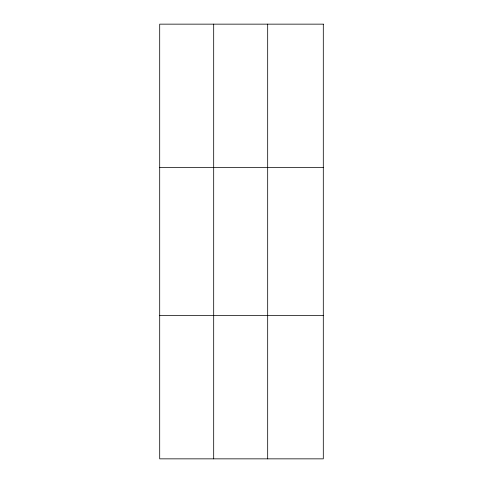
<?xml version="1.0" encoding="UTF-8"?>
<svg xmlns="http://www.w3.org/2000/svg" width="483" height="483" viewBox="0 0 483 483"><rect width="100%" height="100%" fill="white"/><g stroke="black" fill="none" stroke-linecap="round" stroke-linejoin="round"><path stroke-width="0.72" d="M213.685 458.85L213.685 24.15M267.679 458.85L267.679 24.15M159.698 167.601L323.302 167.601M159.698 315.399L323.302 315.399M323.302 24.15L323.302 458.85L159.698 458.85L159.698 24.15L323.302 24.15"/></g></svg>
